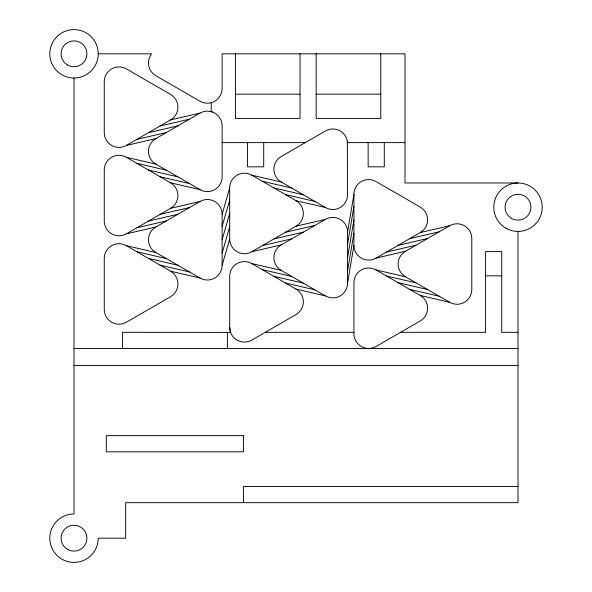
<?xml version="1.0" encoding="UTF-8"?>
<svg xmlns="http://www.w3.org/2000/svg" width="592" height="592" viewBox="0 0 592 592"><rect width="100%" height="100%" fill="white"/><g stroke="black" fill="none" stroke-linecap="round" stroke-linejoin="round"><path stroke-width="0.89" d="M122.433 348.473L122.433 332.327L230.577 332.401L229.689 327.361L229.689 276.323A14.733 14.733 0 0 1 251.792 263.566L295.985 289.081L325.452 295.919A14.733 14.733 0 0 0 347.556 283.161L347.556 232.131L353.927 194.309A14.733 14.733 0 0 1 376.024 181.552L420.224 207.067A14.733 14.733 0 0 1 420.224 232.582L376.024 258.105A14.733 14.733 0 0 1 353.927 245.347L353.927 194.309M347.556 244.259L353.927 206.445M347.556 257.646L353.927 219.824M347.556 271.025L353.927 233.211M347.556 283.161L353.927 245.347M170.563 271.195A14.733 14.733 0 0 1 170.563 296.718L126.362 322.233A14.733 14.733 0 0 1 104.266 309.475L104.266 258.438A14.733 14.733 0 0 1 126.362 245.68L170.563 271.195L200.029 278.033A14.733 14.733 0 0 0 222.126 265.275L222.126 214.245L229.689 187.93A14.733 14.733 0 0 1 251.792 175.173L281.252 182.01L325.452 207.526A14.733 14.733 0 0 0 347.556 194.768L347.326 141.17M222.126 226.373L229.689 200.066M222.126 239.76L229.689 213.446M222.126 253.139L229.689 226.832M222.126 265.275L229.689 238.968L229.689 187.93M170.563 119.924A14.733 14.733 0 0 0 170.563 94.409L126.362 68.887A14.733 14.733 0 0 0 104.266 81.644L104.266 132.682A14.733 14.733 0 0 0 126.362 145.44L170.563 119.924L200.029 113.087A14.733 14.733 0 0 1 222.126 125.844L222.126 176.882A14.733 14.733 0 0 1 200.029 189.64L170.563 182.802L126.362 157.287A14.733 14.733 0 0 0 104.266 170.045L104.266 221.082A14.733 14.733 0 0 0 126.362 233.84L155.829 227.002L200.029 201.48A14.733 14.733 0 0 1 222.126 214.245M126.362 145.44L155.829 138.602L200.029 113.087M126.362 233.84L170.563 208.317L200.029 201.48M229.689 238.968A14.733 14.733 0 0 0 251.792 251.726L295.985 226.203L325.452 219.366A14.733 14.733 0 0 1 347.556 232.131M251.792 251.726L281.252 244.888L325.452 219.366M376.024 258.105L405.49 251.267L449.691 225.744A14.733 14.733 0 0 1 471.787 238.509L471.787 289.54A14.733 14.733 0 0 1 449.691 302.297L420.224 295.46L376.024 269.945A14.733 14.733 0 0 0 353.927 282.702L353.927 333.74A14.733 14.733 0 0 0 376.024 346.498L420.224 320.982A14.733 14.733 0 0 0 420.224 295.46M160.055 125.992L189.521 119.155M148.466 132.682L177.933 125.844M136.878 139.372L166.337 132.534M160.055 214.385L189.521 207.548M148.466 221.082L177.933 214.245M136.878 227.772L166.337 220.934M285.477 232.271L314.944 225.434M273.889 238.968L303.356 232.131M262.3 245.658L291.767 238.82M420.224 232.582L449.691 225.744M409.716 238.65L439.183 231.812M398.127 245.347L427.587 238.509M386.539 252.037L415.998 245.199M98.22 53.82A24.22 24.22 0 0 1 61.894 74.792A24.22 24.22 0 0 1 61.894 32.841A24.22 24.22 0 0 1 98.22 53.82L151.685 53.82L150.442 55.604A14.733 14.733 0 0 0 155.829 75.724L200.029 101.247A14.733 14.733 0 0 0 209.953 102.993L212.432 102.327A14.733 14.733 0 0 0 222.126 88.482L222.126 53.82L404.98 53.82L404.98 182.98L518 182.98M235.453 94.18L300.033 94.18M316.18 94.18L380.767 94.18M222.126 142.62L305.28 142.62M347.452 142.62L404.98 142.62M485.588 275.82L501.735 275.82M265.29 332.327L353.927 332.327M400.569 332.327L485.588 332.327L485.588 251.6L501.735 251.6L501.735 332.327L518 332.327M74 348.473L518 348.473M74 365.427L518 365.427M518 486.513L243.527 486.513L243.527 502.66M262.3 181.241L291.767 188.078M273.889 187.93L303.356 194.768M126.362 157.287L155.829 164.125L200.029 189.64M285.477 194.62L314.944 201.458M136.878 163.355L166.337 170.193M251.792 175.173L295.985 200.688L325.452 207.526M148.466 170.045L177.933 176.882M160.055 176.734L189.521 183.572M376.024 269.945L405.49 276.782L449.691 302.297M386.539 276.013L415.998 282.85M398.127 282.702L427.587 289.54M409.716 289.392L439.183 296.229M251.792 263.566L281.252 270.403L325.452 295.919M262.3 269.634L291.767 276.471M273.889 276.323L303.356 283.161M126.362 245.68L155.829 252.518L200.029 278.033M285.477 283.013L314.944 289.851M136.878 251.748L166.337 258.586M148.466 258.438L177.933 265.275M160.055 265.127L189.521 271.965M209.953 111.333L212.432 111.999M518 231.42L518 502.66L125.667 502.66L125.667 538.18L98.22 538.18A24.22 24.22 0 0 1 74 562.4A24.22 24.22 0 0 1 49.78 538.18A24.22 24.22 0 0 1 74 513.967L74 78.033M384.289 142.62L384.289 166.833L368.143 166.833L368.143 142.62M380.767 53.82L380.767 118.4L316.18 118.4L316.18 53.82M300.033 53.82L300.033 118.4L235.453 118.4L235.453 53.82M263.706 142.62L263.706 166.833L247.56 166.833L247.56 142.62M227.38 332.327L227.38 348.473M211.233 102.653L211.233 111.681M347.556 143.73A14.733 14.733 0 0 0 325.452 130.973L281.252 156.488A14.733 14.733 0 0 0 281.252 182.01M229.689 327.361A14.733 14.733 0 0 0 251.792 340.119L295.985 314.604A14.733 14.733 0 0 0 295.985 289.081M405.49 276.782A14.733 14.733 0 0 1 405.49 251.267M281.252 270.403A14.733 14.733 0 0 1 281.252 244.888M295.985 200.688A14.733 14.733 0 0 1 295.985 226.203M170.563 182.802A14.733 14.733 0 0 1 170.563 208.317M155.829 164.125A14.733 14.733 0 0 1 155.829 138.602M155.829 252.518A14.733 14.733 0 0 1 155.829 227.002M243.527 435.66L106.294 435.66L106.294 451.807L243.527 451.807L243.527 435.66M67.54 549.369A12.913 12.913 0 0 0 86.913 538.18A12.913 12.913 0 0 0 67.54 526.998A12.913 12.913 0 0 0 67.54 549.369M67.54 65.002A12.913 12.913 0 0 0 86.913 53.82A12.913 12.913 0 0 0 67.54 42.631A12.913 12.913 0 0 0 67.54 65.002M505.894 228.172A24.22 24.22 0 0 0 542.22 207.2A24.22 24.22 0 0 0 505.894 186.228A24.22 24.22 0 0 0 505.894 228.172M511.54 218.389A12.913 12.913 0 0 0 530.913 207.2A12.913 12.913 0 0 0 511.54 196.011A12.913 12.913 0 0 0 511.54 218.389"/></g></svg>
